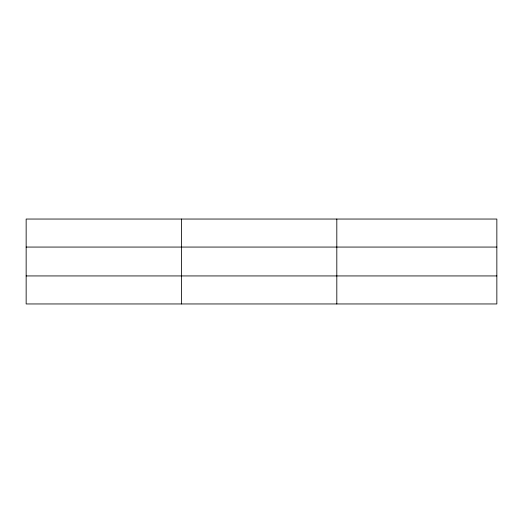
<?xml version="1.0" encoding="UTF-8"?>
<svg xmlns="http://www.w3.org/2000/svg" width="523" height="523" viewBox="0 0 523 523"><rect width="100%" height="100%" fill="white"/><g stroke="black" fill="none" stroke-linecap="round" stroke-linejoin="round"><path stroke-width="0.78" d="M181.481 219.045L181.481 303.955M336.812 219.045L336.812 303.955M496.85 247.065L496.85 219.045L26.15 219.045L26.15 303.955L496.85 303.955L496.85 247.065L26.15 247.065M26.15 275.935L496.85 275.935"/></g></svg>
